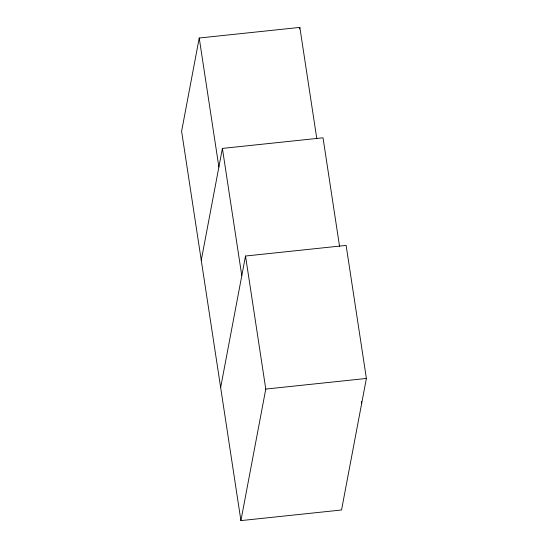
<?xml version="1.0" encoding="UTF-8"?>
<svg xmlns="http://www.w3.org/2000/svg" width="548" height="548" viewBox="0 0 548 548"><rect width="100%" height="100%" fill="white"/><g stroke="black" fill="none" stroke-linecap="round" stroke-linejoin="round"><path stroke-width="0.82" d="M316.806 138.699L299.845 27.4L199.225 38.011L181.607 131.28L240.921 520.6L341.541 509.989L366.393 378.456L346.124 245.415L245.511 256.026L220.652 387.566M201.26 260.286L222.399 148.412L323.019 137.801L339.582 246.531M299.544 29.01L299.845 27.4M240.921 520.6L265.78 389.066L245.511 256.026M265.78 389.066L366.393 378.456M361.461 401.54L361.714 403.225M222.399 148.412L241.791 275.685M199.225 38.011L218.885 167.017"/></g></svg>
